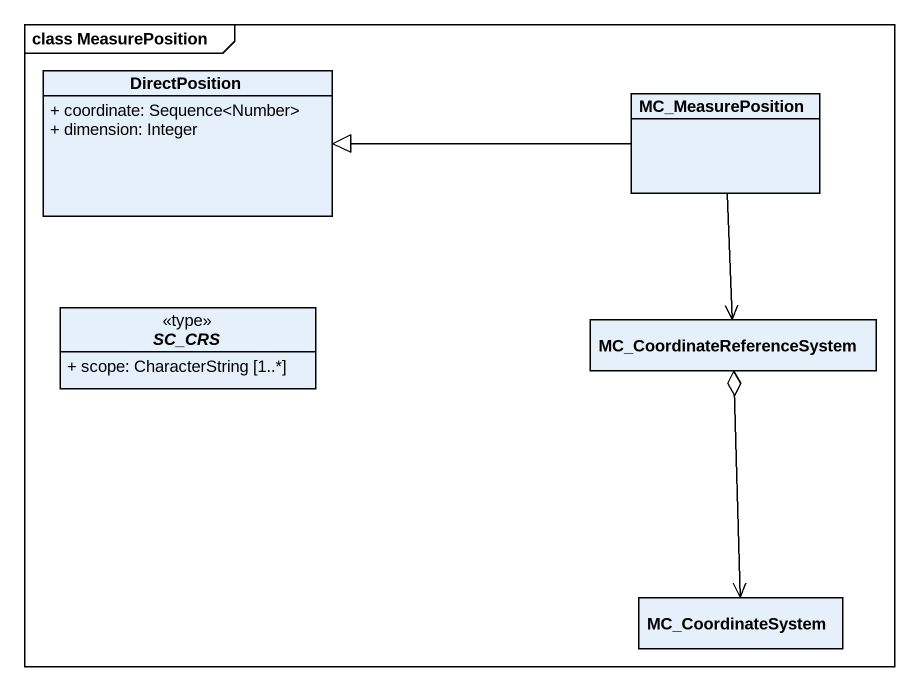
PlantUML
@startuml
mainframe class MeasurePosition
hide circle
hide empty members
skinparam classAttributeIconSize 0
class DirectPosition {
  + coordinate: Sequence<Number>
  + dimension: Integer
}
class MC_MeasurePosition
abstract class SC_CRS <<type>> {
  + scope: CharacterString [1..*]
}
class MC_CoordinateReferenceSystem
class MC_CoordinateSystem
MC_MeasurePosition -left-|> DirectPosition
MC_MeasurePosition --> MC_CoordinateReferenceSystem
MC_CoordinateSystem <-up-o MC_CoordinateReferenceSystem
@enduml
